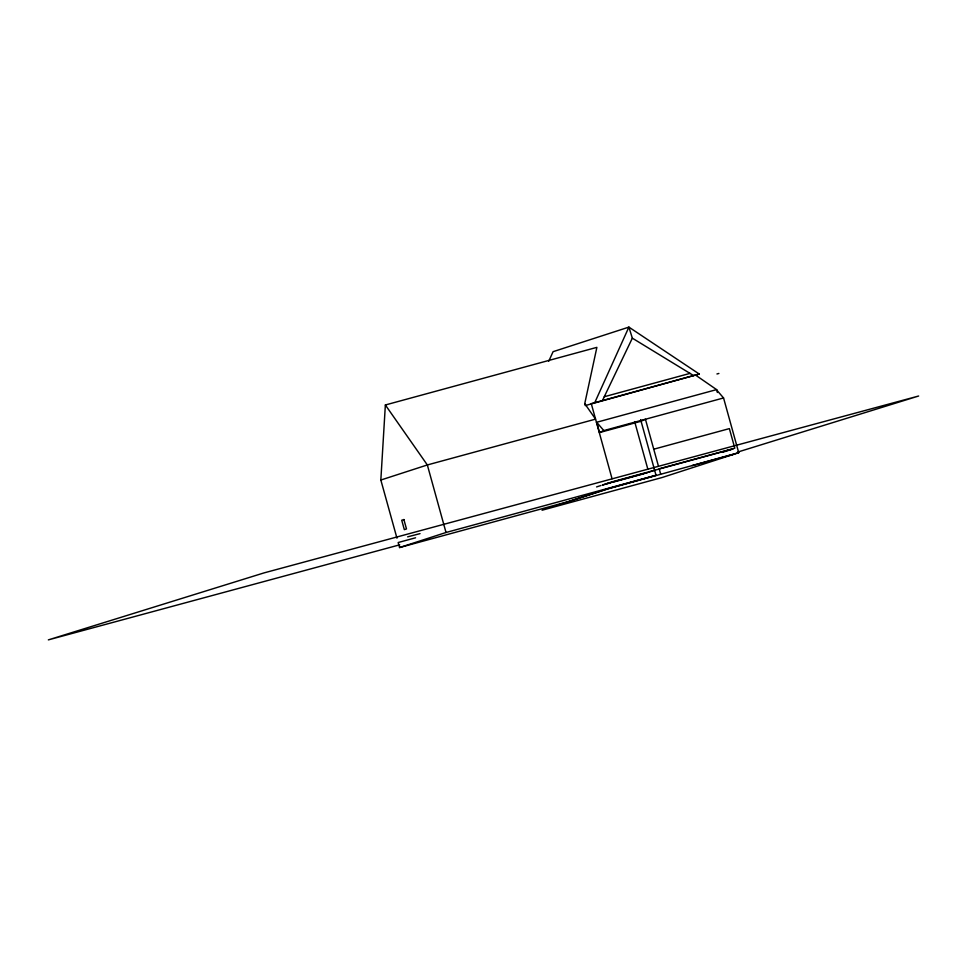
<?xml version="1.0" encoding="UTF-8"?>
<svg xmlns="http://www.w3.org/2000/svg" width="967" height="967" viewBox="0 0 967 967"><rect width="100%" height="100%" fill="white"/><g stroke="black" fill="none" stroke-linecap="round" stroke-linejoin="round"><path stroke-width="1.45" d="M396.966 538.172L380.841 480.031L385.362 404.98L596.881 347.358L584.745 403.65L585.277 405.572L699.238 374.024L628.901 327.112L553.076 351.686L548.736 361.271M594.826 402.477L628.901 327.112L632.333 338.16L693.581 375.571M602.526 400.374L632.333 338.16M603.831 430.581L596.663 422.277L599.516 432.563L603.831 430.581L723.558 397.957L738.728 452.689L662.129 477.517L542.064 510.225L608.255 488.782L738.728 452.689M612.063 478.762L591.272 403.626L699.238 374.024M380.841 480.031L427.341 464.958L595.575 419.134L584.745 403.65M596.421 422.349L716.583 389.616L717.369 392.481M716.583 389.616L695.684 375.184M415.568 537.797L398.174 542.535L399.564 547.552L446.017 532.491L656.013 475.28L640.638 419.642M596.566 486.933L600.87 485.531M612.909 481.639L602.308 485.071L610.951 482.714M645.219 473.322L647.527 472.573M648.676 472.198L654.671 470.252M399.564 547.552L567.798 501.716L608.207 488.625L656.013 475.28M723.05 452.133L732.974 448.93L612.86 481.651M692.009 465.647L734.461 454.079M737.483 452.145L918.65 396.011L263.991 572.911L48.35 639.888L399.709 544.82M604.266 396.748L690.003 373.383M716.946 373.975L718.892 373.455M599.516 432.563L641.133 421.225L645.436 419.243L658.406 465.997M653.752 449.208L729.372 428.611L734.799 448.192L659.18 468.79L660.618 473.963M606.913 483.573L647.237 472.597M613.827 481.929L644.07 473.697M407.639 536.842L420.041 533.627M716.39 389.665L723.558 397.957M385.362 404.98L427.341 464.958L446.017 532.491M634.642 421.576L647.878 469.309M403.88 519.545L401.728 520.234L404.327 529.638L406.491 528.937L403.88 519.545"/></g></svg>
